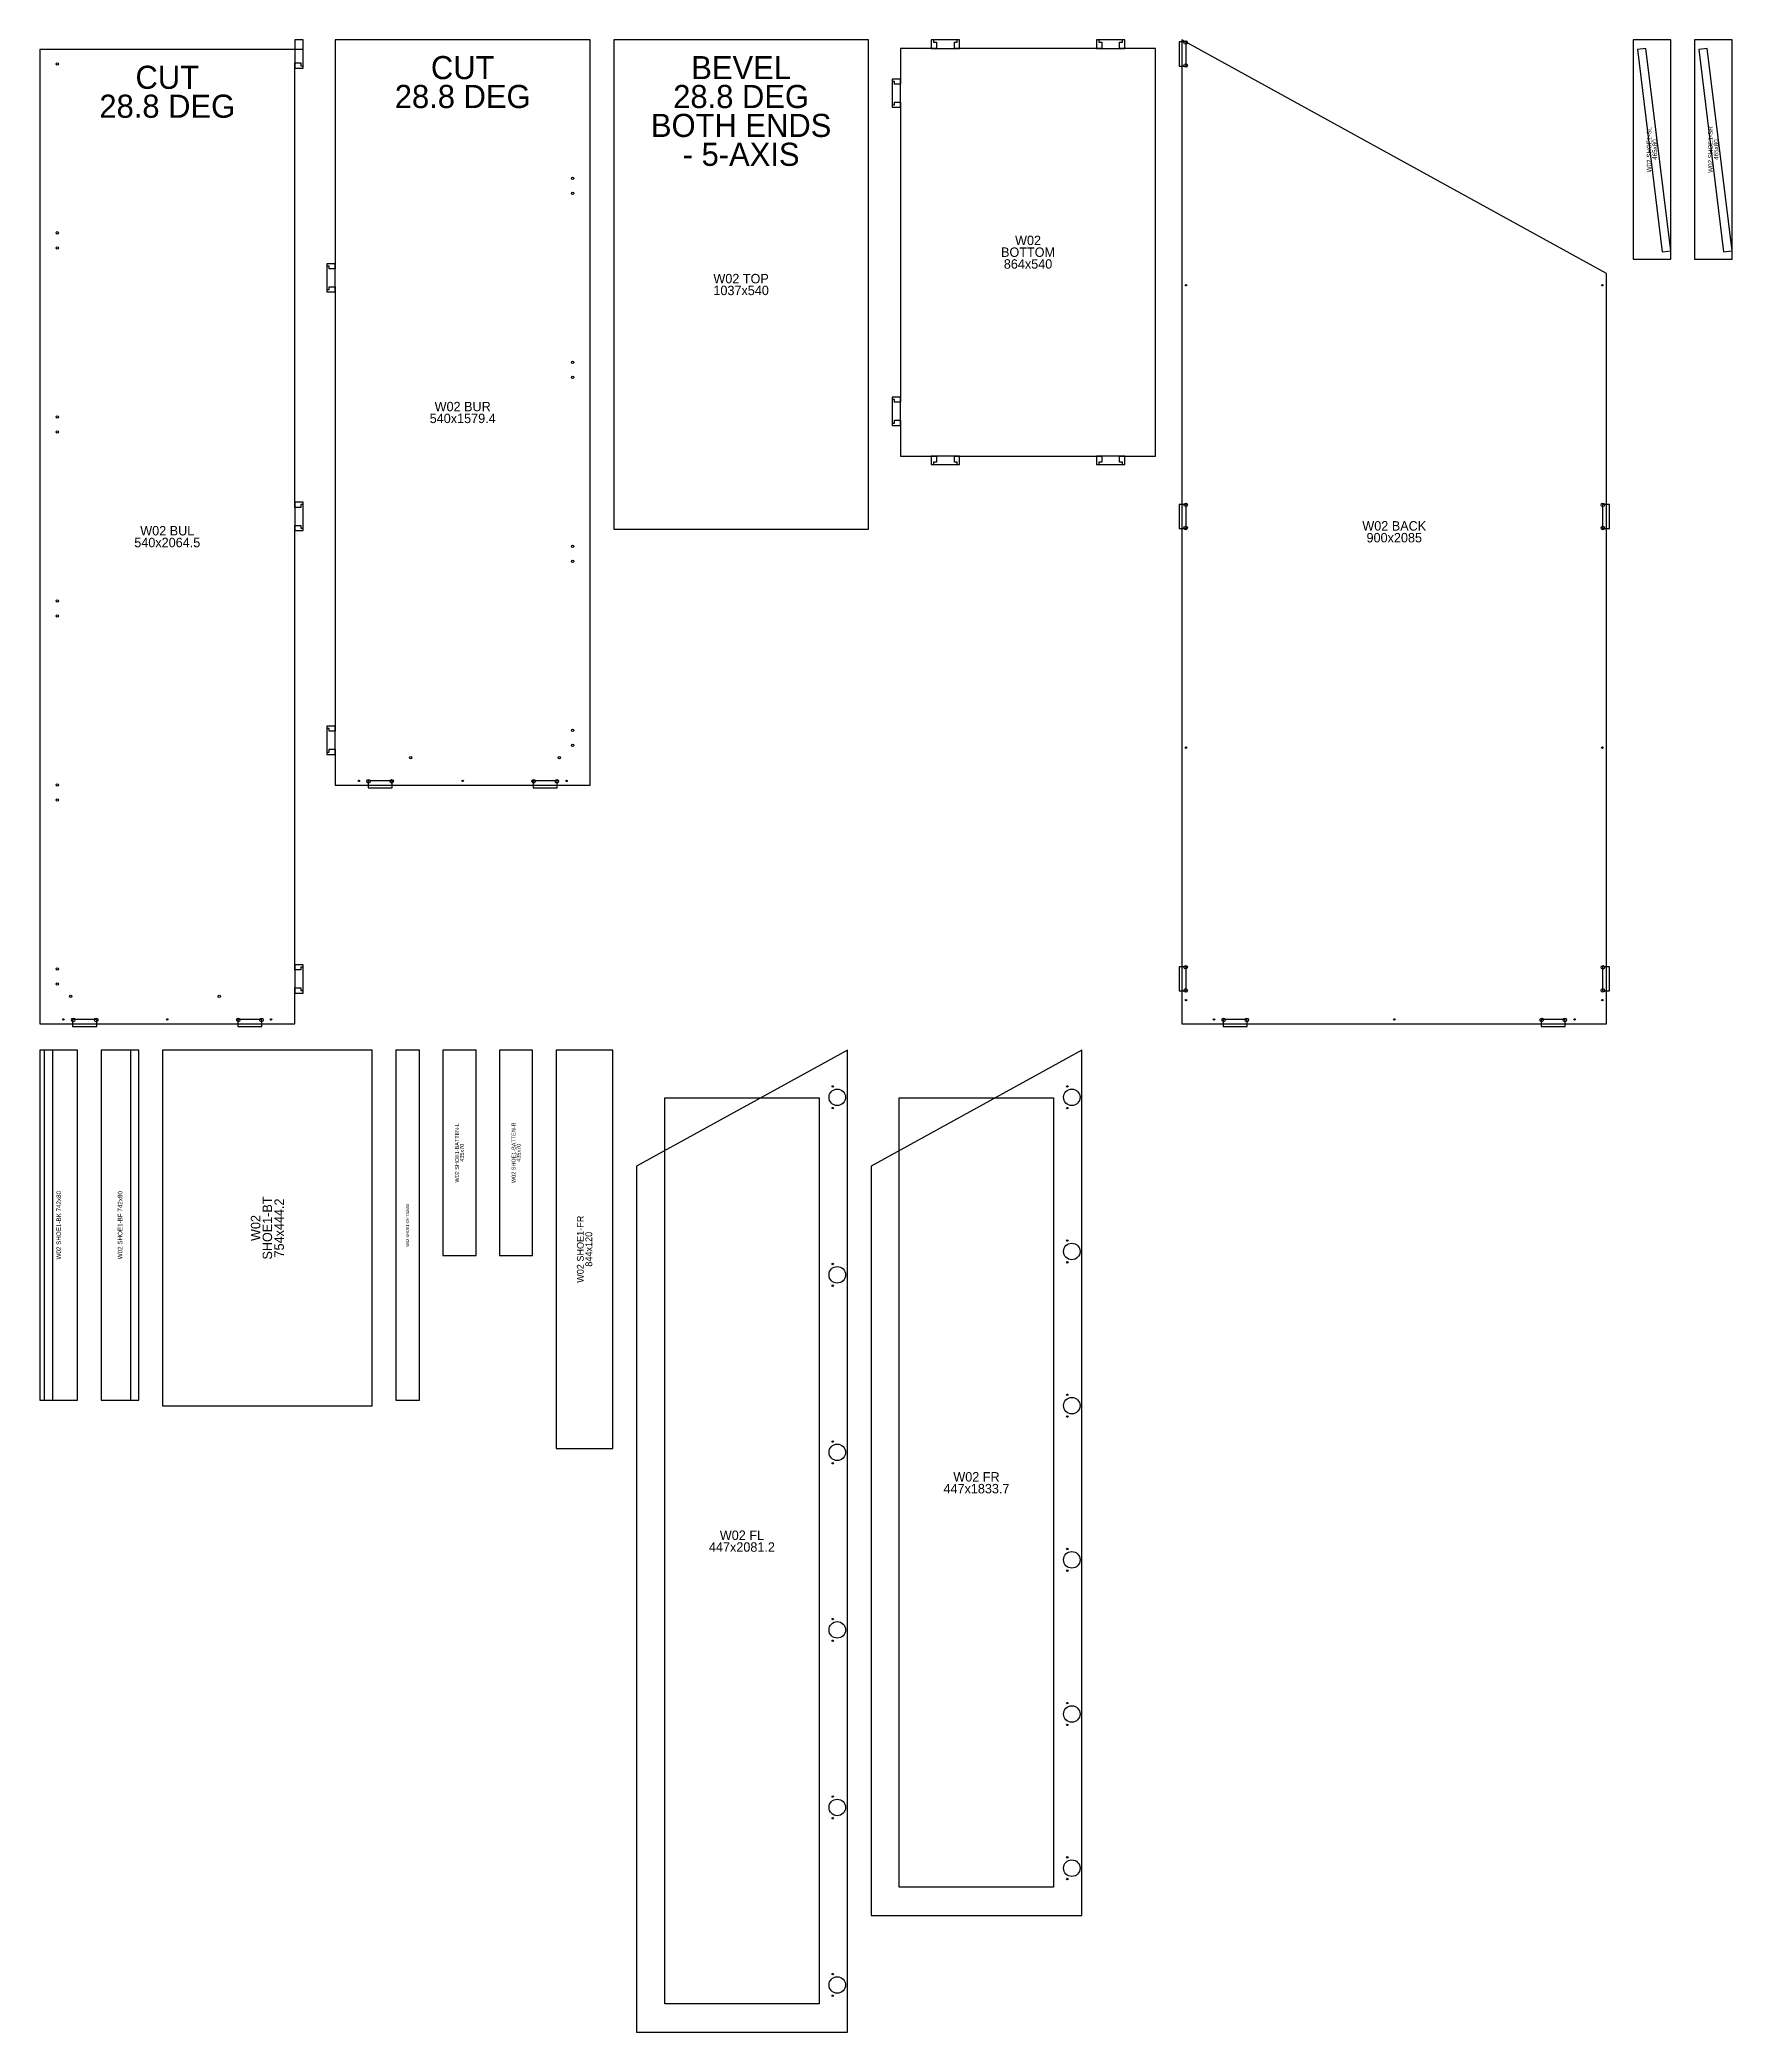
# Model space of a CAD drawing. Extents: x 0 to 3586, y 0 to 4222.
import ezdxf
from ezdxf.enums import TextEntityAlignment as Align

# ---------------------------------------------------------------- set-up
doc = ezdxf.new("R2010")
doc.units = 0
for name, color, linetype in [('FRONT_HINGES_35MM', 3, 'CONTINUOUS'), ('FRONT_HINGES_3MM', 30, 'CONTINUOUS'), ('HINGES_5MM', 5, 'CONTINUOUS'), ('OUTLINE', 7, 'CONTINUOUS'), ('PUZZLE_DOG_BONES', 2, 'CONTINUOUS'), ('PUZZLE_HOLES_7_5MM', 3, 'CONTINUOUS'), ('PUZZLE_SOCKET', 1, 'CONTINUOUS'), ('SCREWS_3MM', 4, 'CONTINUOUS'), ('SHAKER_PANEL_POCKET', 41, 'CONTINUOUS'), ('SHOE_GROOVE_6MM', 1, 'CONTINUOUS'), ('SHOE_RUNNER_5MM', 5, 'CONTINUOUS'), ('UNIT_NUMBER', 94, 'CONTINUOUS')]:
    doc.layers.add(name, color=color, linetype=linetype)

msp = doc.modelspace()

# ---------------------------------------------------------------- linework, layer by layer
at = {"layer": 'FRONT_HINGES_35MM'}
for centre in [(1689.72, 1981.175), (2186.72, 1981.175), (2186.72, 1654.44), (1689.72, 1604.94), (2186.72, 1327.705), (1689.72, 1228.705), (2186.72, 1000.97), (1689.72, 852.47), (2186.72, 674.235), (1689.72, 476.235), (2186.72, 347.5), (1689.72, 100)]:
    msp.add_circle(centre, 17.5, dxfattribs=at)
at = {"layer": 'FRONT_HINGES_3MM'}
for centre in [(1680.22, 2004.175), (2177.22, 2004.175), (1680.22, 1958.175), (2177.22, 1958.175), (2177.22, 1677.44), (1680.22, 1627.94), (2177.22, 1631.44), (1680.22, 1581.94), (2177.22, 1350.705), (2177.22, 1304.705), (1680.22, 1251.705), (1680.22, 1205.705), (2177.22, 1023.97), (2177.22, 977.97), (1680.22, 875.47), (1680.22, 829.47), (2177.22, 697.235), (2177.22, 651.235), (1680.22, 499.235), (1680.22, 453.235), (2177.22, 370.5), (2177.22, 324.5), (1680.22, 123), (1680.22, 77)]:
    msp.add_circle(centre, 1.5, dxfattribs=at)
at = {"layer": 'HINGES_5MM'}
for centre in [(37, 4171.175), (1129, 3928.8179), (1129, 3896.8179), (37, 3813.175), (37, 3781.175), (1129, 3538.8179), (1129, 3506.8179), (37, 3423.175), (37, 3391.175), (1129, 3148.8179), (1129, 3116.8179), (37, 3033.175), (37, 3001.175), (1129, 2758.8179), (1129, 2726.8179), (37, 2643.175), (37, 2611.175), (37, 2253.175), (37, 2221.175)]:
    msp.add_circle(centre, 2.5, dxfattribs=at)
at = {"layer": 'OUTLINE'}
for points in [[(626, 2642.8179), (1166, 2642.8179), (1166, 4222.175), (626, 4222.175), (626, 3742.8179), (626, 3736.8179), (613, 3736.8179), (613, 3742.8179), (608, 3742.8179), (608, 3692.8179), (613, 3692.8179), (613, 3698.8179), (626, 3698.8179), (626, 3692.8179), (626, 2762.8179), (626, 2756.8179), (613, 2756.8179), (613, 2762.8179), (608, 2762.8179), (608, 2712.8179), (613, 2712.8179), (613, 2718.8179), (626, 2718.8179), (626, 2712.8179)], [(1216, 3185.1309), (1756, 3185.1309), (1756, 4222.175), (1216, 4222.175)], [(1824, 3340.175), (1894, 3340.175), (1900, 3340.175), (1900, 3327.175), (1894, 3327.175), (1894, 3322.175), (1944, 3322.175), (1944, 3327.175), (1938, 3327.175), (1938, 3340.175), (1944, 3340.175), (2244, 3340.175), (2250, 3340.175), (2250, 3327.175), (2244, 3327.175), (2244, 3322.175), (2294, 3322.175), (2294, 3327.175), (2288, 3327.175), (2288, 3340.175), (2294, 3340.175), (2364, 3340.175), (2364, 4204.175), (2294, 4204.175), (2288, 4204.175), (2288, 4217.175), (2294, 4217.175), (2294, 4222.175), (2244, 4222.175), (2244, 4217.175), (2250, 4217.175), (2250, 4204.175), (2244, 4204.175), (1944, 4204.175), (1938, 4204.175), (1938, 4217.175), (1944, 4217.175), (1944, 4222.175), (1894, 4222.175), (1894, 4217.175), (1900, 4217.175), (1900, 4204.175), (1894, 4204.175), (1824, 4204.175), (1824, 4134.175), (1824, 4128.175), (1811, 4128.175), (1811, 4134.175), (1806, 4134.175), (1806, 4084.175), (1811, 4084.175), (1811, 4090.175), (1824, 4090.175), (1824, 4084.175), (1824, 3460.175), (1824, 3454.175), (1811, 3454.175), (1811, 3460.175), (1806, 3460.175), (1806, 3410.175), (1811, 3410.175), (1811, 3416.175), (1824, 3416.175), (1824, 3410.175)], [(2420, 2137.175), (3320, 2137.175), (3320, 3727.175), (2420, 4222.175)], [(3456, 3757.175), (3456, 4222.175), (3376, 4222.175), (3376, 3757.175)], [(3586, 3757.175), (3586, 4222.175), (3506, 4222.175), (3506, 3757.175)], [(0, 2137.175), (540, 2137.175), (540, 2207.175), (540, 2213.175), (553, 2213.175), (553, 2207.175), (558, 2207.175), (558, 2257.175), (553, 2257.175), (553, 2251.175), (540, 2251.175), (540, 2257.175), (540, 3187.175), (540, 3193.175), (553, 3193.175), (553, 3187.175), (558, 3187.175), (558, 3237.175), (553, 3237.175), (553, 3231.175), (540, 3231.175), (540, 3237.175), (540, 4167.175), (540, 4173.175), (553, 4173.175), (553, 4167.175), (558, 4167.175), (558, 4201.6321), (540, 4201.6321), (0, 4201.6321)], [(80, 1339.175), (80, 2081.175), (0, 2081.175), (0, 1339.175)], [(210, 1339.175), (210, 2081.175), (130, 2081.175), (130, 1339.175)], [(704.22, 1327.175), (704.22, 2081.175), (260, 2081.175), (260, 1327.175)], [(804.22, 1339.175), (804.22, 2081.175), (754.22, 2081.175), (754.22, 1339.175)], [(924.22, 1646.175), (924.22, 2081.175), (854.22, 2081.175), (854.22, 1646.175)], [(1044.22, 1646.175), (1044.22, 2081.175), (974.22, 2081.175), (974.22, 1646.175)], [(1214.22, 1237.175), (1214.22, 2081.175), (1094.22, 2081.175), (1094.22, 1237.175)], [(1264.22, 0), (1711.22, 0), (1711.22, 2081.175), (1264.22, 1835.325)], [(1761.22, 247.5), (2208.22, 247.5), (2208.22, 2081.175), (1761.22, 1835.325)]]:
    msp.add_lwpolyline(points, close=True, dxfattribs=at)
at = {"layer": 'PUZZLE_DOG_BONES'}
for points in [[(540, 4162.175), (558, 4162.175), (558, 4222.175), (540, 4222.175)], [(1889, 4204.175), (1949, 4204.175), (1949, 4222.175), (1889, 4222.175)], [(2239, 4204.175), (2299, 4204.175), (2299, 4222.175), (2239, 4222.175)], [(1806, 4079.175), (1824, 4079.175), (1824, 4139.175), (1806, 4139.175)], [(608, 3687.8179), (626, 3687.8179), (626, 3747.8179), (608, 3747.8179)], [(1806, 3405.175), (1824, 3405.175), (1824, 3465.175), (1806, 3465.175)], [(1889, 3322.175), (1949, 3322.175), (1949, 3340.175), (1889, 3340.175)], [(2239, 3322.175), (2299, 3322.175), (2299, 3340.175), (2239, 3340.175)], [(540, 3182.175), (558, 3182.175), (558, 3242.175), (540, 3242.175)], [(608, 2707.8179), (626, 2707.8179), (626, 2767.8179), (608, 2767.8179)], [(540, 2202.175), (558, 2202.175), (558, 2262.175), (540, 2262.175)]]:
    msp.add_lwpolyline(points, close=True, dxfattribs=at)
at = {"layer": 'PUZZLE_HOLES_7_5MM'}
for centre in [(2428, 4216.675), (2428, 4167.675), (2428, 3236.675), (3312, 3236.675), (2428, 3187.675), (3312, 3187.675), (696.5, 2650.8179), (745.5, 2650.8179), (1046.5, 2650.8179), (1095.5, 2650.8179), (2428, 2256.675), (3312, 2256.675), (2428, 2207.675), (3312, 2207.675), (70.5, 2145.175), (119.5, 2145.175), (420.5, 2145.175), (469.5, 2145.175), (2508.5, 2145.175), (2557.5, 2145.175), (3182.5, 2145.175), (3231.5, 2145.175)]:
    msp.add_circle(centre, 3.75, dxfattribs=at)
at = {"layer": 'PUZZLE_SOCKET'}
for points in [[(2414, 4166.675), (2429, 4166.675), (2429, 4217.675), (2414, 4217.675)], [(2414, 3186.675), (2429, 3186.675), (2429, 3237.675), (2414, 3237.675)], [(3311, 3186.675), (3326, 3186.675), (3326, 3237.675), (3311, 3237.675)], [(695.5, 2636.8179), (746.5, 2636.8179), (746.5, 2651.8179), (695.5, 2651.8179)], [(1045.5, 2636.8179), (1096.5, 2636.8179), (1096.5, 2651.8179), (1045.5, 2651.8179)], [(2414, 2206.675), (2429, 2206.675), (2429, 2257.675), (2414, 2257.675)], [(3311, 2206.675), (3326, 2206.675), (3326, 2257.675), (3311, 2257.675)], [(69.5, 2131.175), (120.5, 2131.175), (120.5, 2146.175), (69.5, 2146.175)], [(419.5, 2131.175), (470.5, 2131.175), (470.5, 2146.175), (419.5, 2146.175)], [(2507.5, 2131.175), (2558.5, 2131.175), (2558.5, 2146.175), (2507.5, 2146.175)], [(3181.5, 2131.175), (3232.5, 2131.175), (3232.5, 2146.175), (3181.5, 2146.175)]]:
    msp.add_lwpolyline(points, close=True, dxfattribs=at)
at = {"layer": 'SCREWS_3MM'}
for centre in [(2429, 3702.175), (3311, 3702.175), (2429, 2722.175), (3311, 2722.175), (676, 2651.8179), (896, 2651.8179), (1116, 2651.8179), (2429, 2187.175), (3311, 2187.175), (50, 2146.175), (270, 2146.175), (490, 2146.175), (2488, 2146.175), (2870, 2146.175), (3252, 2146.175)]:
    msp.add_circle(centre, 1.5, dxfattribs=at)
at = {"layer": 'SHAKER_PANEL_POCKET'}
for points in [[(1324.22, 1979.6987), (1651.22, 1979.6987), (1651.22, 60), (1324.22, 60)], [(1821.22, 1979.6987), (2148.22, 1979.6987), (2148.22, 307.5), (1821.22, 307.5)]]:
    msp.add_lwpolyline(points, close=True, dxfattribs=at)
at = {"layer": 'SHOE_GROOVE_6MM'}
for points in [[(3456, 3775.175), (3403.33, 4204.175), (3385.2656, 4201.9572), (3437.9356, 3772.9572)], [(3586, 3775.175), (3533.33, 4204.175), (3515.2656, 4201.9572), (3567.9356, 3772.9572)], [(27.33, 1339.175), (27.33, 2081.175), (9.13, 2081.175), (9.13, 1339.175)], [(210, 1339.175), (210, 2081.175), (191.8, 2081.175), (191.8, 1339.175)]]:
    msp.add_lwpolyline(points, close=True, dxfattribs=at)
at = {"layer": 'SHOE_RUNNER_5MM'}
for centre in [(786, 2700.8179), (1101, 2700.8179), (65, 2195.175), (380, 2195.175)]:
    msp.add_circle(centre, 2.5, dxfattribs=at)

# ---------------------------------------------------------------- texts
at = {"layer": 'UNIT_NUMBER'}
for s, height, p in [('CUT', 49, (896, 4163.375)), ('BEVEL', 49, (1486, 4163.375)), ('CUT', 49, (270, 4142.8321)), ('28.8 DEG', 49, (270, 4081.5821)), ('28.8 DEG', 49, (896, 4102.125)), ('28.8 DEG', 49, (1486, 4102.125)), ('BOTH ENDS', 49, (1486, 4040.875)), ('- 5-AXIS', 49, (1486, 3979.625)), ('W02', 20, (2094, 3797.175)), ('BOTTOM', 20, (2094, 3772.175)), ('W02 TOP', 20, (1486, 3716.153)), ('864x540', 20, (2094, 3747.175)), ('1037x540', 20, (1486, 3691.153)), ('540x1579.4', 20, (896, 3419.9965)), ('W02 BUR', 20, (896, 3444.9965)), ('540x2064.5', 20, (270, 3156.9035)), ('W02 BUL', 20, (270, 3181.9035)), ('W02 BACK', 20, (2870, 3192.175)), ('900x2085', 20, (2870, 3167.175)), ('W02 FR', 20, (1984.72, 1176.8375)), ('447x1833.7', 20, (1984.72, 1151.8375)), ('W02 FL', 20, (1487.72, 1053.0875)), ('447x2081.2', 20, (1487.72, 1028.0875))]:
    msp.add_text(s, height=height, dxfattribs=at).set_placement(p, align=Align.MIDDLE_CENTER)
for s, height, p in [('W02 SHOE1-SL', 9.6, (3410, 3989.675)), ('W02 SHOE1-SR', 9.6, (3540, 3989.675)), ('465x80', 9.6, (3422, 3989.675)), ('465x80', 9.6, (3552, 3989.675)), ('W02 SHOE1-BATTEN-L', 8.4, (883.97, 1863.675)), ('W02 SHOE1-BATTEN-R', 8.4, (1003.97, 1863.675)), ('435x70', 8.4, (894.47, 1863.675)), ('435x70', 8.4, (1014.47, 1863.675)), ('W02 SHOE1-BK 742x80', 9.6, (40, 1710.175)), ('W02 SHOE1-BF 742x80', 9.6, (170, 1710.175)), ('SHOE1-BT', 20, (482.11, 1704.175)), ('754x444.2', 20, (507.11, 1704.175)), ('W02 SHOE1-DV 742x50', 6, (779.22, 1710.175)), ('W02', 20, (457.11, 1704.175)), ('W02 SHOE1-FR', 14.4, (1145.22, 1659.175)), ('844x120', 14.4, (1163.22, 1659.175))]:
    msp.add_text(s, height=height, rotation=90, dxfattribs=at).set_placement(p, align=Align.MIDDLE_CENTER)

doc.saveas('drawing.dxf')
